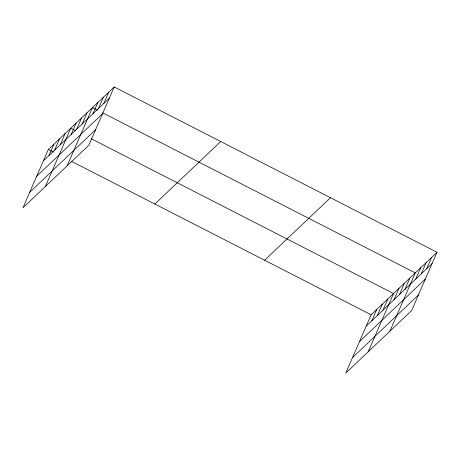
<?xml version="1.0" encoding="UTF-8"?>
<svg xmlns="http://www.w3.org/2000/svg" width="460" height="460" viewBox="0 0 460 460"><rect width="100%" height="100%" fill="white"/><g stroke="black" fill="none" stroke-linecap="round" stroke-linejoin="round"><path stroke-width="0.69" d="M114.195 86.963L48.334 149.477L23 207.736L88.866 145.222L114.195 86.963L437 252.264L411.666 310.523L345.805 373.037L371.134 314.778L437 252.264M49.007 155.48L53.929 144.164M54.608 150.167L59.53 138.851M60.208 144.854L65.124 133.538M45.396 186.484L70.725 128.225L75.796 130.818M71.237 134.383L76.159 123.067M76.67 129.225L81.593 117.909M82.104 124.068L87.026 112.752M67.131 165.853L92.46 107.594L97.531 110.187M92.972 113.752L97.894 102.436M98.405 108.594L103.327 97.278M103.839 103.437L108.761 92.121M371.812 320.781L376.734 309.465M377.413 315.468L382.335 304.152M383.013 310.155L387.929 298.839M368.195 351.785L393.53 293.526L91.017 138.615M394.042 299.684L398.964 288.368M399.475 294.526L404.397 283.21M404.909 289.369L409.831 278.053M389.93 331.154L415.265 272.895L102.603 112.786M415.777 279.053L420.699 267.737M421.21 273.895L426.132 262.579M426.644 268.738L431.566 257.422M43.412 160.793L109.273 98.279M36.673 176.283L102.54 113.769M29.733 192.245L95.599 129.731M154.859 204.027L220.719 141.513M264.609 260.228L330.475 197.714M366.217 326.094L432.078 263.58M359.478 341.584L425.345 279.07M352.538 357.546L418.404 295.032M48.334 149.477L53.406 152.076M71.156 161.167L371.134 314.778"/></g></svg>
